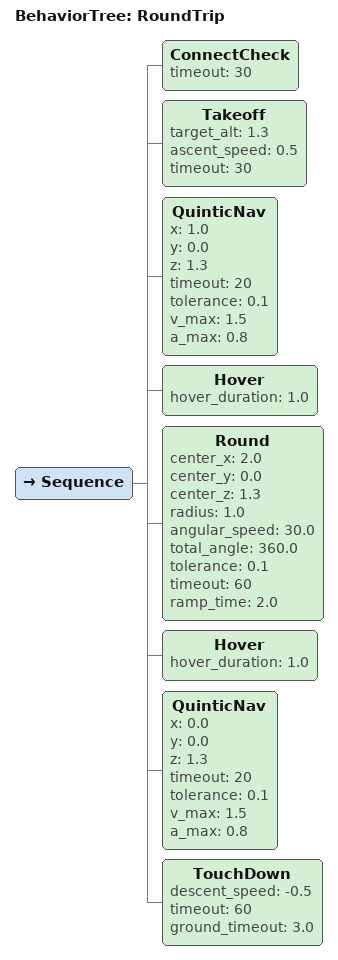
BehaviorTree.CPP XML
<root main_tree_to_execute="RoundTrip">
    <BehaviorTree ID="RoundTrip">
        <Sequence>
            <ConnectCheck timeout="30" />
            <Takeoff target_alt="1.3" ascent_speed="0.5" timeout="30" />
            <QuinticNav x="1.0" y="0.0" z="1.3"
                        timeout="20" tolerance="0.1"
                        v_max="1.5" a_max="0.8" />
            <Hover hover_duration="1.0" />
            <Round center_x="2.0" center_y="0.0" center_z="1.3"
                   radius="1.0" angular_speed="30.0" total_angle="360.0"
                   tolerance="0.1" timeout="60" ramp_time="2.0" />
            <Hover hover_duration="1.0" />
            <QuinticNav x="0.0" y="0.0" z="1.3"
                        timeout="20" tolerance="0.1"
                        v_max="1.5" a_max="0.8" />
            <TouchDown descent_speed="-0.5" timeout="60"
                       ground_timeout="3.0" />
        </Sequence>
    </BehaviorTree>
</root>
